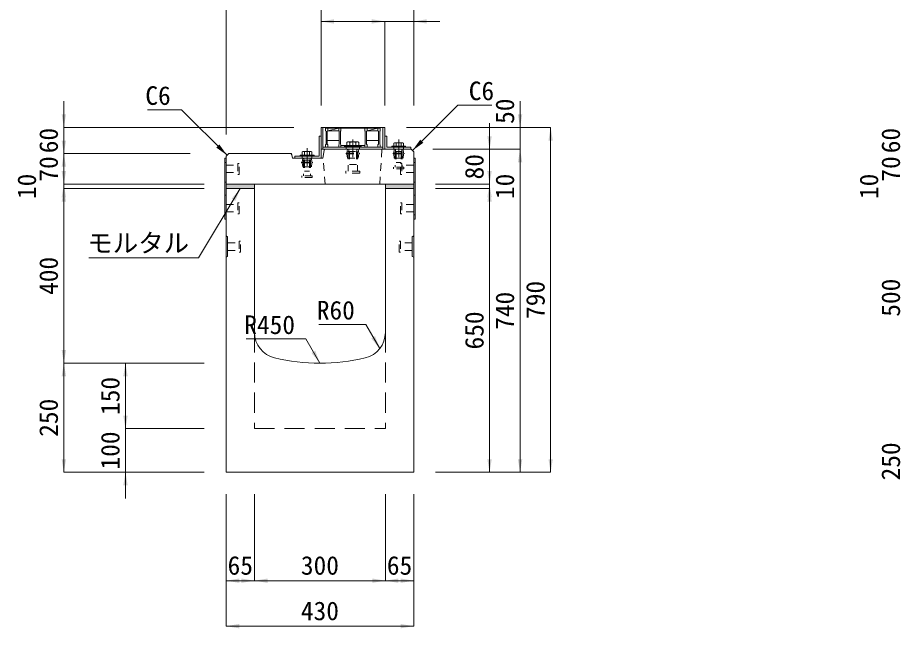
# Model space of a CAD drawing. Units: millimetres at full size. Extents: x -1934 to 78146, y -143454 to -112471.
# Drawn here: x 2490 to 4512, y -134866 to -133467 of the extents above; entities that cross this region are included whole.
import ezdxf
from ezdxf.enums import TextEntityAlignment as Align

# ---------------------------------------------------------------- set-up
doc = ezdxf.new("R2010")
doc.units = ezdxf.units.MM
doc.header["$LTSCALE"] = 23
for name, pattern in [('CHAIN', [18.5, 12, -1.5, 3.5, -1.5]), ('USER1', [3, 2, -1]), ('USER2', [1.35, 0.75, -0.6])]:
    doc.linetypes.add(name, pattern=pattern)
for name, color, linetype, lineweight in [('インサート', 92, 'USER2', 9), ('グレーチング', 7, 'Continuous', 9), ('ジョイント', 7, 'Continuous', 5), ('モルタル', 7, 'Continuous', 13), ('作業エリア', 11, 'Continuous', 13), ('受枠', 3, 'Continuous', 13), ('寸法線', 7, 'Continuous', 13), ('引出線', 4, 'Continuous', 13), ('本体', 2, 'Continuous', 13)]:
    doc.layers.add(name, color=color, linetype=linetype, lineweight=lineweight)
doc.layers.add('ハッチング_モルタル', color=30, linetype='Continuous')
doc.styles.add('ＭＳ ゴシック', font='')
doc.styles.get('ＭＳ ゴシック').set_extended_font_data('MS Gothic')

# ---------------------------------------------------------------- blocks, each defined once
blk = doc.blocks.new('filled_arrow')
at = {"color": 0, "linetype": 'Continuous', "lineweight": -2}
blk.add_solid([(7.5, 1.25), (0, 0), (7.5, -1.25)], dxfattribs=at)

msp = doc.modelspace()

# ---------------------------------------------------------------- hatches: boundary and pattern name
at = {"layer": 'ハッチング_モルタル'}
for points in [[(2967.32, -133848.69), (2967.32, -133858.69), (3032.32, -133858.69), (3032.32, -133848.69)], [(3332.32, -133848.69), (3332.32, -133858.69), (3397.32, -133858.69), (3397.32, -133848.69)]]:
    msp.add_hatch(color=256, dxfattribs=at).paths.add_polyline_path(points)

# ---------------------------------------------------------------- linework, layer by layer
at = {"layer": 'インサート', "linetype": 'Continuous'}
for p, q in [((3276.82, -133761.89), (3238.82, -133761.89)), ((3238.82, -133761.89), (3238.82, -133764.19)), ((3276.82, -133764.19), (3238.82, -133764.19)), ((3276.82, -133761.89), (3276.82, -133764.19)), ((3346.82, -133761.89), (3378.82, -133761.89)), ((3346.82, -133761.89), (3346.82, -133764.19)), ((3346.82, -133764.19), (3378.82, -133764.19)), ((3378.82, -133761.89), (3378.82, -133764.19)), ((3136.82, -133781.89), (3168.82, -133781.89)), ((3136.82, -133781.89), (3136.82, -133784.19)), ((3136.82, -133784.19), (3168.82, -133784.19)), ((3168.82, -133781.89), (3168.82, -133784.19))]:
    msp.add_line(p, q, dxfattribs=at)
at = {"layer": 'インサート', "linetype": 'Continuous', "lineweight": 13}
for p, q in [((3245.82, -133751.89), (3243.97, -133752.73)), ((3243.97, -133752.73), (3243.97, -133761.89)), ((3271.67, -133761.89), (3243.97, -133761.89)), ((3269.81, -133751.89), (3245.82, -133751.89)), ((3269.81, -133751.89), (3271.67, -133752.73)), ((3271.67, -133752.73), (3271.67, -133761.89)), ((3353.33, -133753.89), (3351.87, -133754.73)), ((3351.87, -133754.73), (3351.87, -133761.89)), ((3351.87, -133761.89), (3373.77, -133761.89)), ((3353.33, -133753.89), (3372.3, -133753.89)), ((3372.3, -133753.89), (3373.77, -133754.73)), ((3373.77, -133754.73), (3373.77, -133761.89)), ((3143.33, -133773.89), (3141.87, -133774.73)), ((3141.87, -133774.73), (3141.87, -133781.89)), ((3141.87, -133781.89), (3163.77, -133781.89)), ((3143.33, -133773.89), (3162.3, -133773.89)), ((3162.3, -133773.89), (3163.77, -133774.73)), ((3163.77, -133774.73), (3163.77, -133781.89))]:
    msp.add_line(p, q, dxfattribs=at)
at = {"layer": 'インサート'}
for p, q in [((3244.07, -133777.94), (3245.32, -133768.69)), ((3245.32, -133768.69), (3270.32, -133768.69)), ((3248.37, -133768.69), (3248.37, -133773.69)), ((3248.82, -133761.89), (3248.82, -133764.19)), ((3266.82, -133761.89), (3266.82, -133764.19)), ((3267.27, -133768.69), (3267.27, -133773.69)), ((3271.57, -133777.94), (3270.32, -133768.69)), ((3351.57, -133777.94), (3352.82, -133768.69)), ((3352.82, -133768.69), (3372.82, -133768.69)), ((3355.69, -133768.69), (3355.69, -133773.69)), ((3355.82, -133761.89), (3355.82, -133764.19)), ((3369.82, -133761.89), (3369.82, -133764.19)), ((3369.94, -133768.69), (3369.94, -133773.69)), ((3374.07, -133777.94), (3372.82, -133768.69)), ((3141.57, -133797.94), (3142.82, -133788.69)), ((3142.82, -133788.69), (3162.82, -133788.69)), ((3145.69, -133788.69), (3145.69, -133793.69)), ((3145.82, -133781.89), (3145.82, -133784.19)), ((3159.82, -133781.89), (3159.82, -133784.19)), ((3159.94, -133788.69), (3159.94, -133793.69)), ((3164.07, -133797.94), (3162.82, -133788.69)), ((3242.82, -133777.94), (3272.82, -133777.94)), ((3242.82, -133777.94), (3242.82, -133779.44)), ((3242.82, -133779.44), (3272.82, -133779.44)), ((3244.07, -133779.44), (3245.32, -133788.69)), ((3245.32, -133788.69), (3270.32, -133788.69)), ((3246.92, -133773.69), (3268.72, -133773.69)), ((3246.92, -133773.69), (3246.92, -133819.19)), ((3249.82, -133773.69), (3249.82, -133803.69)), ((3265.82, -133773.69), (3265.82, -133803.69)), ((3268.72, -133773.69), (3268.72, -133819.19)), ((3271.57, -133779.44), (3270.32, -133788.69)), ((3272.82, -133777.94), (3272.82, -133779.44)), ((3350.32, -133777.94), (3375.32, -133777.94)), ((3350.32, -133777.94), (3350.32, -133779.44)), ((3350.32, -133779.44), (3375.32, -133779.44)), ((3351.57, -133779.44), (3352.82, -133788.69)), ((3352.82, -133788.69), (3372.82, -133788.69)), ((3354.57, -133773.69), (3371.07, -133773.69)), ((3354.57, -133773.69), (3354.57, -133809.69)), ((3356.82, -133773.69), (3356.82, -133798.69)), ((3368.82, -133773.69), (3368.82, -133798.69)), ((3371.07, -133773.69), (3371.07, -133809.69)), ((3374.07, -133779.44), (3372.82, -133788.69)), ((3375.32, -133777.94), (3375.32, -133779.44)), ((2967.32, -133805.19), (2994.32, -133805.19)), ((2967.32, -133805.19), (2967.32, -133822.19)), ((2997.32, -133801.19), (2994.32, -133801.19)), ((2994.32, -133801.19), (2994.32, -133826.19)), ((2997.32, -133826.19), (2997.32, -133801.19)), ((3140.32, -133797.94), (3165.32, -133797.94)), ((3140.32, -133797.94), (3140.32, -133799.44)), ((3140.32, -133799.44), (3165.32, -133799.44)), ((3141.57, -133799.44), (3142.82, -133808.69)), ((3142.82, -133808.69), (3162.82, -133808.69)), ((3144.57, -133793.69), (3161.07, -133793.69)), ((3144.57, -133793.69), (3144.57, -133829.69)), ((3146.82, -133793.69), (3146.82, -133818.69)), ((3158.82, -133793.69), (3158.82, -133818.69)), ((3161.07, -133793.69), (3161.07, -133829.69)), ((3164.07, -133799.44), (3162.82, -133808.69)), ((3165.32, -133797.94), (3165.32, -133799.44)), ((3249.82, -133803.69), (3265.82, -133803.69)), ((3350.82, -133813.69), (3350.82, -133809.69)), ((3374.82, -133809.69), (3350.82, -133809.69)), ((3356.82, -133798.69), (3368.82, -133798.69)), ((3367.32, -133801.19), (3370.32, -133801.19)), ((3367.32, -133826.19), (3367.32, -133801.19)), ((3370.32, -133801.19), (3370.32, -133826.19)), ((3397.32, -133805.19), (3370.32, -133805.19)), ((3374.82, -133809.69), (3374.82, -133813.69)), ((3397.32, -133805.19), (3397.32, -133822.19)), ((2967.32, -133822.19), (2994.32, -133822.19)), ((2994.32, -133826.19), (2997.32, -133826.19)), ((3140.82, -133833.69), (3140.82, -133829.69)), ((3164.82, -133829.69), (3140.82, -133829.69)), ((3146.82, -133818.69), (3158.82, -133818.69)), ((3164.82, -133829.69), (3164.82, -133833.69)), ((3241.82, -133823.69), (3241.82, -133819.19)), ((3273.82, -133819.19), (3241.82, -133819.19)), ((3273.82, -133823.69), (3241.82, -133823.69)), ((3273.82, -133819.19), (3273.82, -133823.69)), ((3374.82, -133813.69), (3350.82, -133813.69)), ((3370.32, -133826.19), (3367.32, -133826.19)), ((3397.32, -133822.19), (3370.32, -133822.19)), ((3164.82, -133833.69), (3140.82, -133833.69)), ((2967.32, -133895.19), (2994.32, -133895.19)), ((2967.32, -133895.19), (2967.32, -133912.19)), ((2997.32, -133891.19), (2994.32, -133891.19)), ((2994.32, -133891.19), (2994.32, -133916.19)), ((2997.32, -133916.19), (2997.32, -133891.19)), ((3367.32, -133891.19), (3370.32, -133891.19)), ((3367.32, -133916.19), (3367.32, -133891.19)), ((3370.32, -133891.19), (3370.32, -133916.19)), ((3397.32, -133895.19), (3370.32, -133895.19)), ((3397.32, -133895.19), (3397.32, -133912.19)), ((2967.32, -133912.19), (2994.32, -133912.19)), ((2994.32, -133916.19), (2997.32, -133916.19)), ((3370.32, -133916.19), (3367.32, -133916.19)), ((3397.32, -133912.19), (3370.32, -133912.19)), ((2970.52, -133983.19), (2997.52, -133983.19)), ((2970.52, -133983.19), (2970.52, -134000.19)), ((3000.52, -133979.19), (2997.52, -133979.19)), ((2997.52, -133979.19), (2997.52, -134004.19)), ((3000.52, -134004.19), (3000.52, -133979.19)), ((3364.12, -133979.19), (3367.12, -133979.19)), ((3364.12, -134004.19), (3364.12, -133979.19)), ((3367.12, -133979.19), (3367.12, -134004.19)), ((3394.12, -133983.19), (3367.12, -133983.19)), ((3394.12, -133983.19), (3394.12, -134000.19)), ((2970.52, -134000.19), (2997.52, -134000.19)), ((2997.52, -134004.19), (3000.52, -134004.19)), ((3367.12, -134004.19), (3364.12, -134004.19)), ((3394.12, -134000.19), (3367.12, -134000.19))]:
    msp.add_line(p, q, dxfattribs=at)
at = {"layer": 'インサート', "linetype": 'Continuous', "lineweight": 5}
for p, q in [((3250.89, -133752.73), (3250.89, -133761.89)), ((3264.74, -133752.73), (3264.74, -133761.89)), ((3357.34, -133754.73), (3357.34, -133761.89)), ((3368.29, -133754.73), (3368.29, -133761.89)), ((3147.34, -133774.73), (3147.34, -133781.89)), ((3158.29, -133774.73), (3158.29, -133781.89))]:
    msp.add_line(p, q, dxfattribs=at)
for centre, radius, start, end in [((3247.43, -133759.39), 7.5, 62.50883, 117.49117), ((3257.82, -133780.62), 28.73, 76.05376, 103.94624), ((3268.2, -133759.39), 7.5, 62.50883, 117.49117), ((3354.6, -133758.73), 4.85, 55.61575, 124.38425), ((3362.82, -133772), 18.12, 72.41205, 107.58795), ((3371.03, -133758.73), 4.85, 55.61575, 124.38425), ((3144.6, -133778.73), 4.85, 55.61575, 124.38425), ((3152.82, -133792), 18.12, 72.41205, 107.58795), ((3161.03, -133778.73), 4.85, 55.61575, 124.38425)]:
    msp.add_arc(centre, radius, start, end, dxfattribs=at)
at = {"layer": 'グレーチング'}
for p, q in [((3195.32, -133720.19), (3195.32, -133726.19)), ((3195.32, -133720.19), (3320.32, -133720.19)), ((3195.32, -133726.19), (3196.32, -133727.19)), ((3196.32, -133727.19), (3196.32, -133757.19)), ((3200.32, -133726.19), (3199.32, -133727.19)), ((3199.32, -133727.19), (3199.32, -133757.19)), ((3200.32, -133720.19), (3200.32, -133726.19)), ((3200.32, -133726.19), (3225.32, -133720.19)), ((3200.32, -133726.19), (3225.32, -133726.19)), ((3225.32, -133720.19), (3225.32, -133726.19)), ((3225.32, -133726.19), (3226.32, -133727.19)), ((3226.32, -133727.19), (3226.32, -133757.19)), ((3230.32, -133726.19), (3229.32, -133727.19)), ((3229.32, -133727.19), (3229.32, -133757.19)), ((3230.32, -133720.19), (3230.32, -133726.19)), ((3285.32, -133720.19), (3285.32, -133726.19)), ((3285.32, -133726.19), (3286.32, -133727.19)), ((3286.32, -133727.19), (3286.32, -133757.19)), ((3290.32, -133726.19), (3289.32, -133727.19)), ((3289.32, -133727.19), (3289.32, -133757.19)), ((3290.32, -133726.19), (3315.32, -133720.19)), ((3290.32, -133720.19), (3290.32, -133726.19)), ((3290.32, -133726.19), (3315.32, -133726.19)), ((3315.32, -133720.19), (3315.32, -133726.19)), ((3315.32, -133726.19), (3316.32, -133727.19)), ((3316.32, -133727.19), (3316.32, -133757.19)), ((3320.32, -133726.19), (3319.32, -133727.19)), ((3319.32, -133727.19), (3319.32, -133757.19)), ((3320.32, -133720.19), (3320.32, -133726.19)), ((3226.32, -133748.19), (3199.32, -133748.19)), ((3316.32, -133748.19), (3289.32, -133748.19)), ((3195.32, -133758.19), (3196.32, -133757.19)), ((3195.32, -133764.19), (3195.32, -133758.19)), ((3195.32, -133764.19), (3200.32, -133764.19)), ((3200.32, -133758.19), (3199.32, -133757.19)), ((3200.32, -133764.19), (3200.32, -133758.19)), ((3225.32, -133758.19), (3226.32, -133757.19)), ((3225.32, -133764.19), (3225.32, -133758.19)), ((3225.32, -133764.19), (3230.32, -133764.19)), ((3230.32, -133758.19), (3229.32, -133757.19)), ((3230.32, -133764.19), (3230.32, -133758.19)), ((3285.32, -133759.69), (3230.32, -133759.69)), ((3285.32, -133758.19), (3286.32, -133757.19)), ((3285.32, -133764.19), (3285.32, -133758.19)), ((3285.32, -133764.19), (3290.32, -133764.19)), ((3290.32, -133758.19), (3289.32, -133757.19)), ((3290.32, -133764.19), (3290.32, -133758.19)), ((3315.32, -133758.19), (3316.32, -133757.19)), ((3315.32, -133764.19), (3315.32, -133758.19)), ((3315.32, -133764.19), (3320.32, -133764.19)), ((3320.32, -133758.19), (3319.32, -133757.19)), ((3320.32, -133764.19), (3320.32, -133758.19))]:
    msp.add_line(p, q, dxfattribs=at)
at = {"layer": 'ジョイント'}
for p, q in [((2964.12, -133788.69), (2967.32, -133788.69)), ((2964.12, -133788.69), (2964.12, -133928.69)), ((2967.32, -133788.69), (2967.32, -133928.69)), ((3397.32, -133788.69), (3400.52, -133788.69)), ((3397.32, -133788.69), (3397.32, -133928.69)), ((3400.52, -133788.69), (3400.52, -133928.69)), ((2964.12, -133928.69), (2967.32, -133928.69)), ((3397.32, -133928.69), (3400.52, -133928.69))]:
    msp.add_line(p, q, dxfattribs=at)
at = {"layer": 'ジョイント', "linetype": 'USER2'}
for p, q in [((2964.12, -133798.69), (2967.32, -133798.69)), ((3397.32, -133798.69), (3400.52, -133798.69)), ((2964.12, -133843.69), (2967.32, -133843.69)), ((3397.32, -133843.69), (3400.52, -133843.69)), ((2964.12, -133873.69), (2967.32, -133873.69)), ((3397.32, -133873.69), (3400.52, -133873.69)), ((2964.12, -133918.69), (2967.32, -133918.69)), ((3397.32, -133918.69), (3400.52, -133918.69))]:
    msp.add_line(p, q, dxfattribs=at)
at = {"layer": 'モルタル'}
for points in [[(2967.32, -133848.69), (3032.32, -133848.69), (3032.32, -133858.69), (2967.32, -133858.69)], [(3332.32, -133848.69), (3397.32, -133848.69), (3397.32, -133858.69), (3332.32, -133858.69)]]:
    msp.add_lwpolyline(points, close=True, dxfattribs=at)
at = {"layer": '作業エリア'}
for p, q in [((3191.93, -133771.24), (3192.32, -133768.69)), ((3192.32, -133768.69), (3194.9, -133768.69)), ((3114.86, -133778.69), (3117.32, -133778.69)), ((3117.32, -133778.69), (3117.8, -133781.1))]:
    msp.add_line(p, q, dxfattribs=at)
at = {"layer": '受枠'}
for p, q in [((3184.82, -133718.69), (3330.82, -133718.69)), ((3184.82, -133718.69), (3184.82, -133768.69)), ((3189.32, -133718.69), (3189.32, -133768.69)), ((3326.32, -133718.69), (3326.32, -133768.69)), ((3330.82, -133718.69), (3330.82, -133768.69)), ((3180.32, -133784.19), (3180.32, -133738.69)), ((3180.32, -133738.69), (3184.82, -133738.69)), ((3184.82, -133738.69), (3184.82, -133788.69)), ((3335.32, -133738.69), (3330.82, -133738.69)), ((3335.32, -133764.19), (3335.32, -133738.69)), ((3184.82, -133768.69), (3330.82, -133768.69)), ((3189.32, -133764.19), (3326.32, -133764.19)), ((3330.82, -133768.69), (3390.82, -133768.69)), ((3390.82, -133764.19), (3335.32, -133764.19)), ((3390.82, -133768.69), (3390.82, -133764.19)), ((3124.82, -133788.69), (3124.82, -133784.19)), ((3124.82, -133784.19), (3180.32, -133784.19)), ((3184.82, -133788.69), (3124.82, -133788.69))]:
    msp.add_line(p, q, dxfattribs=at)
at = {"layer": '受枠', "linetype": 'CHAIN'}
for p, q in [((3257.82, -133746.44), (3257.82, -133786.44)), ((3362.82, -133746.44), (3362.82, -133786.44)), ((3152.82, -133766.44), (3152.82, -133806.44))]:
    msp.add_line(p, q, dxfattribs=at)
at = {"layer": '受枠', "linetype": 'USER2'}
for p, q in [((3242.82, -133764.19), (3242.82, -133768.69)), ((3272.82, -133764.19), (3272.82, -133768.69)), ((3351.82, -133764.19), (3351.82, -133768.69)), ((3373.82, -133764.19), (3373.82, -133768.69)), ((3141.82, -133784.19), (3141.82, -133788.69)), ((3163.82, -133784.19), (3163.82, -133788.69))]:
    msp.add_line(p, q, dxfattribs=at)
at = {"layer": '寸法線'}
for p, q in [((2967.32, -133734.69), (2967.32, -133385.69)), ((3184.82, -133668.69), (3184.82, -133385.69)), ((3184.82, -133668.69), (3184.82, -133385.69)), ((3397.32, -133668.69), (3397.32, -133385.69)), ((3184.82, -133475.78), (3330.82, -133475.78)), ((3184.82, -133668.69), (3184.82, -133475.78)), ((3270.82, -133475.78), (3457.32, -133475.78)), ((3330.82, -133668.69), (3330.82, -133475.78)), ((3330.82, -133668.69), (3330.82, -133475.78)), ((3397.32, -133668.69), (3397.32, -133475.78)), ((2595.49, -133838.69), (2595.49, -133658.69)), ((3641.07, -133828.69), (3641.07, -133658.69)), ((3571.07, -133908.69), (3571.07, -133708.69)), ((2595.49, -133908.69), (2595.49, -133718.69)), ((3122.32, -133718.69), (2595.49, -133718.69)), ((3380.82, -133718.69), (3641.07, -133718.69)), ((3380.82, -133718.69), (3711.07, -133718.69)), ((3711.07, -134508.69), (3711.07, -133718.69)), ((3441.32, -133768.69), (3641.07, -133768.69)), ((3447.32, -133768.69), (3571.07, -133768.69)), ((3447.32, -133768.69), (3641.07, -133768.69)), ((3641.07, -134508.69), (3641.07, -133768.69)), ((2884.82, -133778.69), (2595.49, -133778.69)), ((2884.82, -133778.69), (2595.49, -133778.69)), ((2595.49, -133788.69), (2595.49, -133918.69)), ((3571.07, -133788.69), (3571.07, -133918.69)), ((2917.32, -133848.69), (2595.49, -133848.69)), ((2917.32, -133848.69), (2595.49, -133848.69)), ((3447.32, -133848.69), (3571.07, -133848.69)), ((3447.32, -133848.69), (3571.07, -133848.69)), ((2917.32, -133858.69), (2595.49, -133858.69)), ((2595.49, -133858.69), (2595.49, -134258.69)), ((2767.32, -133858.69), (2595.49, -133858.69)), ((3447.32, -133858.69), (3571.07, -133858.69)), ((3447.32, -133858.69), (3571.07, -133858.69)), ((3571.07, -134508.69), (3571.07, -133858.69)), ((2595.49, -134508.69), (2595.49, -134258.69)), ((2917.32, -134258.69), (2595.49, -134258.69)), ((2917.32, -134258.69), (2595.49, -134258.69)), ((2736.75, -134258.69), (2736.75, -134408.69)), ((2917.32, -134258.69), (2736.75, -134258.69)), ((2736.75, -134348.69), (2736.75, -134568.69)), ((2917.32, -134408.69), (2736.75, -134408.69)), ((2917.32, -134408.69), (2736.75, -134408.69)), ((2917.32, -134508.69), (2595.49, -134508.69)), ((2917.32, -134508.69), (2736.75, -134508.69)), ((3447.32, -134508.69), (3571.07, -134508.69)), ((3447.32, -134508.69), (3641.07, -134508.69)), ((3447.32, -134508.69), (3711.07, -134508.69)), ((2967.32, -134558.69), (2967.32, -134756.94)), ((2967.32, -134558.69), (2967.32, -134861.1)), ((3032.32, -134558.69), (3032.32, -134756.94)), ((3032.32, -134558.69), (3032.32, -134756.94)), ((3332.32, -134558.69), (3332.32, -134756.94)), ((3332.32, -134558.69), (3332.32, -134756.94)), ((3397.32, -134558.69), (3397.32, -134756.94)), ((3397.32, -134558.69), (3397.32, -134861.1)), ((2967.32, -134756.94), (3032.32, -134756.94)), ((3032.32, -134756.94), (3332.32, -134756.94)), ((3332.32, -134756.94), (3397.32, -134756.94)), ((2967.32, -134861.1), (3397.32, -134861.1))]:
    msp.add_line(p, q, dxfattribs=at)
at = {"layer": '引出線'}
for points in [[(3394.32, -133771.69), (3498.49, -133667.52), (3576.48, -133667.52)], [(2969.6, -133782.4), (2865.43, -133678.24), (2787.44, -133678.24)], [(2999.82, -133858.69), (2903.87, -134017.63), (2652.96, -134017.63)], [(3319.39, -134225.37), (3287.36, -134169.9), (3179.67, -134169.9)], [(3182.32, -134258.69), (3150.29, -134203.22), (3013.36, -134203.22)]]:
    msp.add_lwpolyline(points, dxfattribs=at)
at = {"layer": '本体'}
for p, q in [((3194.9, -133768.69), (3391.32, -133768.69)), ((3391.32, -133768.69), (3397.32, -133774.69)), ((2967.32, -133784.69), (2973.32, -133778.69)), ((2967.32, -133784.69), (2967.32, -133848.69)), ((2973.32, -133778.69), (3114.86, -133778.69)), ((3117.8, -133781.1), (3119.32, -133788.69)), ((3119.32, -133788.69), (3189.32, -133788.69)), ((3191.93, -133771.24), (3189.32, -133788.69)), ((3397.32, -133774.69), (3397.32, -133848.69)), ((2967.32, -133848.69), (3397.32, -133848.69)), ((2967.32, -133858.69), (2967.32, -134508.69)), ((2967.32, -133858.69), (3032.32, -133858.69)), ((3032.32, -133858.69), (3032.32, -134188.16)), ((3332.32, -133858.69), (3397.32, -133858.69)), ((3332.32, -133858.69), (3332.32, -134188.16)), ((3397.32, -133858.69), (3397.32, -134508.69)), ((2967.32, -134508.69), (3397.32, -134508.69))]:
    msp.add_line(p, q, dxfattribs=at)
at = {"layer": '本体', "linetype": 'USER2', "lineweight": 15}
for p, q in [((3319.32, -133848.69), (3324.32, -133768.69)), ((3194.32, -133848.69), (3189.32, -133788.69))]:
    msp.add_line(p, q, dxfattribs=at)
at = {"layer": '本体', "lineweight": 9}
for p, q in [((2967.32, -133967.19), (2970.52, -133969.19)), ((2970.52, -133969.19), (2970.52, -134014.19)), ((3397.32, -133967.19), (3394.12, -133969.19)), ((3394.12, -133969.19), (3394.12, -134014.19)), ((2970.52, -134014.19), (2967.32, -134016.19)), ((3394.12, -134014.19), (3397.32, -134016.19))]:
    msp.add_line(p, q, dxfattribs=at)
at = {"layer": '本体', "linetype": 'USER1', "lineweight": 15}
for p, q in [((3032.32, -134188.16), (3032.32, -134408.69)), ((3332.32, -134188.16), (3332.32, -134408.69)), ((3032.32, -134408.69), (3332.32, -134408.69))]:
    msp.add_line(p, q, dxfattribs=at)
at = {"layer": '本体'}
for centre, radius, start, end in [((3194.9, -133771.69), 3, 90, 171.46923), ((3114.86, -133781.69), 3, 11.30993, 90), ((3092.32, -134188.16), 60, 180, 256.65764), ((3272.32, -134188.16), 60, 283.34236, 0), ((3182.32, -133808.69), 450, 256.65764, 283.34236)]:
    msp.add_arc(centre, radius, start, end, dxfattribs=at)

# ---------------------------------------------------------------- block references
at = {"layer": '寸法線', "xscale": 4, "yscale": 4}
for p in [(3184.82, -133475.78), (3397.32, -133475.78), (2967.32, -134756.94), (3032.32, -134756.94), (3332.32, -134756.94), (2967.32, -134861.1)]:
    msp.add_blockref('filled_arrow', p, dxfattribs=at)
for p, rotation in [((3330.82, -133475.78), 180), ((3330.82, -133475.78), 180), ((2595.49, -133718.69), 90), ((3641.07, -133718.69), 90), ((3711.07, -133718.69), 270), ((2595.49, -133778.69), 90), ((3571.07, -133768.69), 90), ((3641.07, -133768.69), 270), ((3641.07, -133768.69), 270), ((2595.49, -133778.69), 270), ((2595.49, -133848.69), 90), ((3571.07, -133848.69), 90), ((2595.49, -133848.69), 270), ((3571.07, -133848.69), 270), ((2595.49, -133858.69), 270), ((2595.49, -133858.69), 270), ((3571.07, -133858.69), 270), ((3571.07, -133858.69), 270), ((2595.49, -134258.69), 90), ((2595.49, -134258.69), 270), ((2736.75, -134258.69), 270), ((2736.75, -134408.69), 90), ((2736.75, -134408.69), 90), ((2595.49, -134508.69), 90), ((3571.07, -134508.69), 90), ((3641.07, -134508.69), 90), ((3711.07, -134508.69), 90), ((2736.75, -134508.69), 270), ((3032.32, -134756.94), 180), ((3332.32, -134756.94), 180), ((3397.32, -134756.94), 180), ((3397.32, -134861.1), 180)]:
    msp.add_blockref('filled_arrow', p, dxfattribs=dict(at, rotation=rotation))
at = {"layer": '引出線', "xscale": 4, "yscale": 4}
for p, rotation in [((3394.32, -133771.69), 45), ((2969.6, -133782.4), 135), ((2999.82, -133858.69), 238.9), ((3319.39, -134225.37), 120), ((3182.32, -134258.69), 120)]:
    msp.add_blockref('filled_arrow', p, dxfattribs=dict(at, rotation=rotation))

# ---------------------------------------------------------------- texts
at = {"layer": '寸法線', "style": 'ＭＳ ゴシック'}
for s, p in [('50', (3606.07, -133681.45)), ('60', (2560.49, -133748.69)), ('60', (4490.42, -133748.69)), ('70', (2560.49, -133813.69)), ('80', (3536.07, -133808.69)), ('70', (4490.42, -133813.69)), ('10', (2510.49, -133853.69)), ('10', (3606.07, -133853.69)), ('10', (4440.42, -133853.69)), ('400', (2560.49, -134058.69)), ('500', (4490.42, -134108.69)), ('790', (3676.07, -134113.69)), ('740', (3606.07, -134138.69)), ('650', (3536.07, -134183.69)), ('150', (2701.75, -134333.69)), ('250', (2560.49, -134383.69)), ('100', (2701.75, -134458.69)), ('250', (4490.42, -134483.69))]:
    msp.add_text(s, height=42.72, rotation=90, dxfattribs=at).set_placement(p, align=Align.MIDDLE_CENTER)
for s, p in [('65', (2999.82, -134721.94)), ('300', (3182.32, -134721.94)), ('65', (3364.82, -134721.94)), ('430', (3182.32, -134826.1))]:
    msp.add_text(s, height=42.72, dxfattribs=at).set_placement(p, align=Align.MIDDLE_CENTER)
at = {"layer": '引出線', "style": 'ＭＳ ゴシック'}
for s, p in [('C6', (2840.43, -133624.24)), ('R60', (3262.36, -134115.9)), ('R450', (3125.29, -134149.22))]:
    msp.add_text(s, height=42.72, dxfattribs=at).set_placement(p, align=Align.TOP_RIGHT)
msp.add_text('C6', height=42.72, dxfattribs=at).set_placement((3523.49, -133613.52), align=Align.TOP_LEFT)
msp.add_text('モルタル', height=42.72, dxfattribs=at).set_placement((2765.92, -133962.04), align=Align.TOP_CENTER)

doc.saveas('drawing.dxf')
